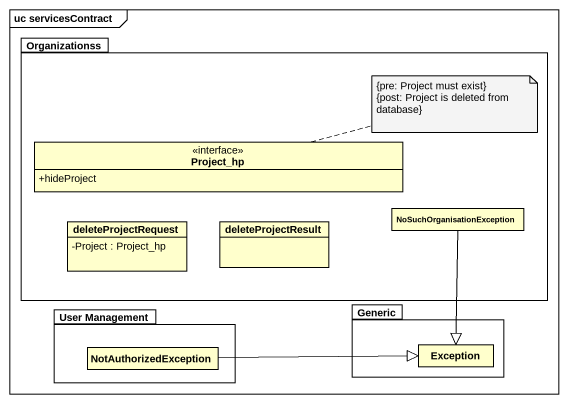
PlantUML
@startuml
mainframe uc servicesContract
hide circle
hide empty members
skinparam classAttributeIconSize 0
package Organizationss {
  interface Project_hp {
    +hideProject
  }
  class deleteProjectRequest {
    -Project : Project_hp
  }
  class deleteProjectResult
  class NoSuchOrganisationException
}
package "User Management" as User_Management {
  class NotAuthorizedException
}
package Generic {
  class "Exception" as Exception_
}
NoSuchOrganisationException --|> Exception_
NotAuthorizedException -right-|> Exception_
note right of Project_hp
  {pre: Project must exist}
  {post: Project is deleted from database}
end note
@enduml
